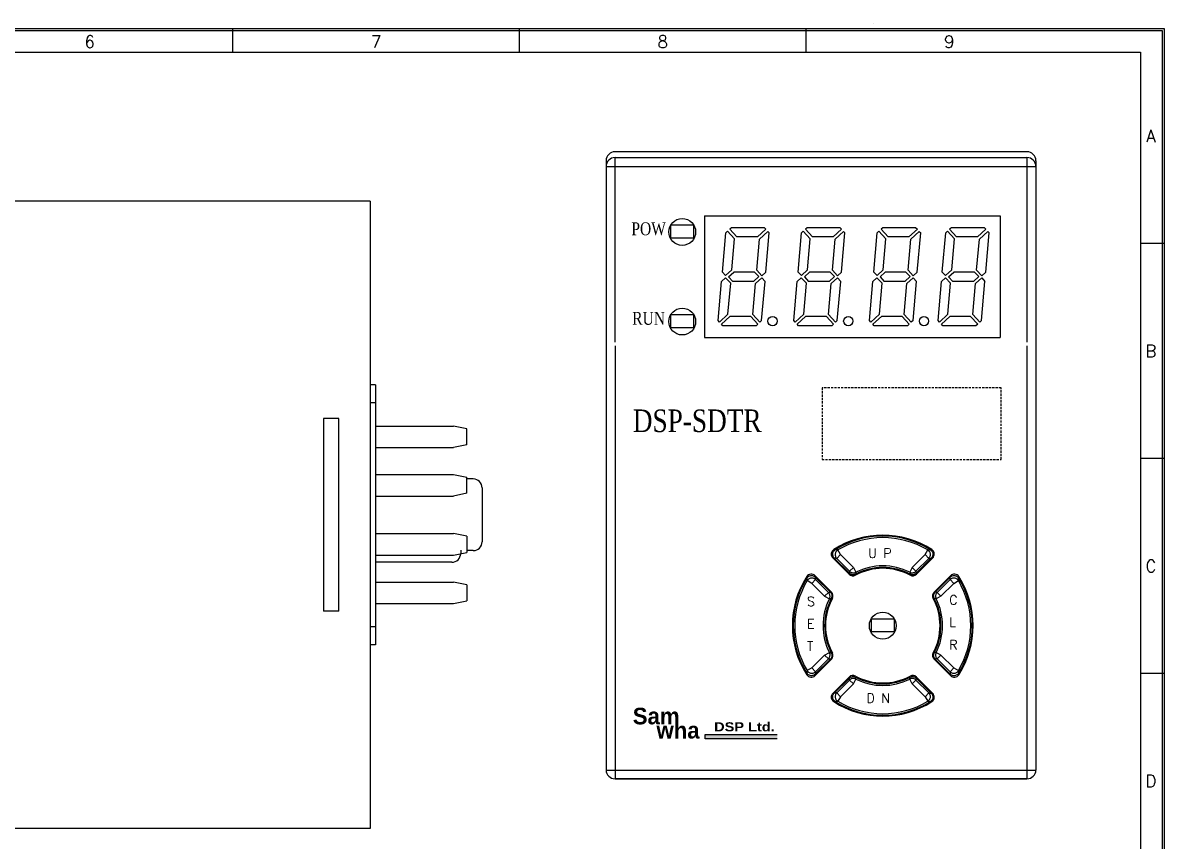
# Model space of a CAD drawing. Header units: millimetres. Extents: x 2473 to 2777, y 1336 to 1553.
# Drawn here: x 2649.6 to 2777.1, y 1461.7 to 1553 of the extents above; entities that cross this region are included whole.
import ezdxf
from ezdxf.enums import TextEntityAlignment as Align

# ---------------------------------------------------------------- set-up
doc = ezdxf.new("R2010")
doc.units = ezdxf.units.MM
doc.linetypes.add('HIDDEN', pattern=[0.375, 0.25, -0.125])
for name, color, linetype in [('03___PRT_ALL_CURVES', 7, 'Continuous'), ('20', 2, 'Continuous'), ('30', 3, 'Continuous'), ('40', 4, 'Continuous'), ('70', 7, 'Continuous'), ('도면층1', 7, 'Continuous')]:
    doc.layers.add(name, color=color, linetype=linetype)
doc.layers.add('Z_OM_OUTLINE', color=7, linetype='Continuous', lineweight=30)
doc.styles.add('SIMPLEX', font='SIMPLEX')
doc.styles.add('SS', font='', dxfattribs={"width": 0.8})
doc.styles.get("Standard").update_dxf_attribs({"font": 'arial.ttf'})
doc.styles.add('STYLE2', font='romant.shx')
doc.styles.get('SS').set_extended_font_data('Batang')

msp = doc.modelspace()

# ---------------------------------------------------------------- hatches: boundary and pattern name
msp.add_hatch(color=5).paths.add_polyline_path([(2725.862, 1473.123), (2725.862, 1473.58), (2733.891, 1473.58), (2733.891, 1473.123)])

# ---------------------------------------------------------------- linework, layer by layer
msp.add_line((2688.442, 1533.11), (2688.442, 1463.11))
at = {"color": 131, "linetype": 'HIDDEN'}
for p, q in [((2738.899, 1512.28), (2738.899, 1504.28)), ((2758.899, 1512.28), (2738.899, 1512.28)), ((2758.899, 1504.28), (2758.899, 1512.28)), ((2738.899, 1504.28), (2758.899, 1504.28))]:
    msp.add_line(p, q, dxfattribs=at)
at = {"color": 7, "linetype": 'Continuous'}
for p, q in [((2740.966, 1493.67), (2740.66, 1494.186)), ((2750.399, 1493.67), (2750.705, 1494.186)), ((2740.105, 1493.296), (2741.929, 1491.473)), ((2740.264, 1493.279), (2741.947, 1491.596)), ((2740.966, 1493.67), (2740.542, 1493.246)), ((2740.542, 1493.246), (2741.98, 1491.808)), ((2740.966, 1493.67), (2742.405, 1492.232)), ((2748.96, 1492.232), (2750.399, 1493.67)), ((2749.385, 1491.808), (2750.823, 1493.246)), ((2749.418, 1491.596), (2751.101, 1493.279)), ((2749.436, 1491.473), (2751.26, 1493.296)), ((2750.399, 1493.67), (2750.823, 1493.246)), ((2739.949, 1489.493), (2738.126, 1491.316)), ((2742.405, 1492.232), (2741.98, 1491.808)), ((2742.405, 1492.232), (2742.675, 1491.697)), ((2748.96, 1492.232), (2748.69, 1491.697)), ((2748.96, 1492.232), (2749.385, 1491.808)), ((2753.239, 1491.316), (2751.416, 1489.493)), ((2737.752, 1490.456), (2737.236, 1490.762)), ((2737.752, 1490.456), (2738.176, 1490.88)), ((2739.19, 1489.017), (2737.752, 1490.456)), ((2739.826, 1489.475), (2738.143, 1491.158)), ((2739.614, 1489.442), (2738.176, 1490.88)), ((2753.222, 1491.158), (2751.539, 1489.475)), ((2753.189, 1490.88), (2751.751, 1489.442)), ((2753.613, 1490.456), (2752.175, 1489.017)), ((2753.613, 1490.456), (2753.189, 1490.88)), ((2753.613, 1490.456), (2754.129, 1490.762)), ((2739.19, 1489.017), (2739.614, 1489.442)), ((2739.19, 1489.017), (2739.725, 1488.747)), ((2752.175, 1489.017), (2751.64, 1488.747)), ((2752.175, 1489.017), (2751.751, 1489.442)), ((2737.752, 1481.023), (2739.19, 1482.462)), ((2739.19, 1482.462), (2739.725, 1482.732)), ((2739.19, 1482.462), (2739.614, 1482.037)), ((2752.175, 1482.462), (2751.64, 1482.732)), ((2752.175, 1482.462), (2751.751, 1482.037)), ((2752.175, 1482.462), (2753.613, 1481.023)), ((2738.126, 1480.162), (2739.949, 1481.986)), ((2738.143, 1480.321), (2739.826, 1482.004)), ((2738.176, 1480.599), (2739.614, 1482.037)), ((2751.416, 1481.986), (2753.239, 1480.162)), ((2751.539, 1482.004), (2753.222, 1480.321)), ((2751.751, 1482.037), (2753.189, 1480.599)), ((2737.752, 1481.023), (2737.236, 1480.717)), ((2737.752, 1481.023), (2738.176, 1480.599)), ((2741.929, 1480.006), (2740.105, 1478.183)), ((2741.947, 1479.883), (2740.264, 1478.2)), ((2751.101, 1478.2), (2749.418, 1479.883)), ((2751.26, 1478.183), (2749.436, 1480.006)), ((2753.613, 1481.023), (2753.189, 1480.599)), ((2753.613, 1481.023), (2754.129, 1480.717)), ((2741.98, 1479.671), (2740.542, 1478.233)), ((2742.405, 1479.247), (2740.966, 1477.809)), ((2742.405, 1479.247), (2741.98, 1479.671)), ((2742.405, 1479.247), (2742.675, 1479.782)), ((2748.96, 1479.247), (2748.69, 1479.782)), ((2748.96, 1479.247), (2749.385, 1479.671)), ((2750.399, 1477.809), (2748.96, 1479.247)), ((2750.823, 1478.233), (2749.385, 1479.671)), ((2740.966, 1477.809), (2740.542, 1478.233)), ((2740.966, 1477.809), (2740.66, 1477.293)), ((2750.399, 1477.809), (2750.823, 1478.233)), ((2750.399, 1477.809), (2750.705, 1477.293))]:
    msp.add_line(p, q, dxfattribs=at)
at = {"color": 5}
for p, q in [((2725.862, 1473.58), (2733.891, 1473.58)), ((2725.862, 1473.123), (2725.862, 1473.58)), ((2733.891, 1473.123), (2725.862, 1473.123))]:
    msp.add_line(p, q, dxfattribs=at)
at = {"color": 7, "linetype": 'Continuous'}
for centre, radius, start, end in [((2745.682, 1485.739), 10.1, 57.1532, 122.8468), ((2745.682, 1485.739), 10, 57.90749, 122.09251), ((2745.682, 1485.739), 9.827, 59.26143, 120.73857), ((2740.53, 1493.721), 0.6, 122.8468, 225), ((2750.835, 1493.721), 0.6, 315, 57.1532), ((2737.701, 1490.892), 0.6, 45, 147.1532), ((2742.353, 1491.897), 0.6, 225, 298.39845), ((2745.682, 1485.739), 6.4, 61.60155, 118.39845), ((2745.682, 1485.739), 6.5, 62.20277, 117.79723), ((2745.682, 1485.739), 6.673, 63.2117, 116.7883), ((2749.012, 1491.897), 0.6, 241.60155, 315), ((2753.664, 1490.892), 0.6, 32.8468, 135), ((2745.682, 1485.739), 10.1, 147.1532, 212.8468), ((2745.682, 1485.739), 10, 147.90749, 212.09251), ((2745.682, 1485.739), 9.827, 149.26143, 210.73857), ((2745.682, 1485.739), 9.827, 329.26143, 30.73857), ((2745.682, 1485.739), 10, 327.90749, 32.09251), ((2745.682, 1485.739), 10.1, 327.1532, 32.8468), ((2745.682, 1485.739), 6.5, 152.20277, 207.79723), ((2745.682, 1485.739), 6.4, 151.60155, 208.39845), ((2739.525, 1489.069), 0.6, 331.60155, 45), ((2751.84, 1489.069), 0.6, 135, 208.39845), ((2745.682, 1485.739), 6.4, 331.60155, 28.39845), ((2745.682, 1485.739), 6.5, 332.20277, 27.79723), ((2745.682, 1485.739), 6.673, 153.2117, 206.7883), ((2745.682, 1485.739), 6.673, 333.2117, 26.7883), ((2739.525, 1482.41), 0.6, 315, 28.39845), ((2751.84, 1482.41), 0.6, 151.60155, 225), ((2737.701, 1480.587), 0.6, 212.8468, 315), ((2742.353, 1479.582), 0.6, 61.60155, 135), ((2745.682, 1485.739), 6.4, 241.60155, 298.39845), ((2745.682, 1485.739), 6.5, 242.20277, 297.79723), ((2749.012, 1479.582), 0.6, 45, 118.39845), ((2753.664, 1480.587), 0.6, 225, 327.1532), ((2745.682, 1485.739), 6.673, 243.2117, 296.7883), ((2740.53, 1477.758), 0.6, 135, 237.1532), ((2750.835, 1477.758), 0.6, 302.8468, 45), ((2745.682, 1485.739), 10.1, 237.1532, 302.8468), ((2745.682, 1485.739), 10, 237.90749, 302.09251), ((2745.682, 1485.739), 9.827, 239.26143, 300.73857)]:
    msp.add_arc(centre, radius, start, end, dxfattribs=at)
for points, start_tangent, end_tangent in [([(2740.159, 1493.422), (2740.099, 1493.593), (2740.092, 1493.771), (2740.138, 1493.943), (2740.235, 1494.096)], (-0.4700565, 0.8826363), (0.6551994, 0.755456)), ([(2740.235, 1494.096), (2740.277, 1494.14)], (0.6551994, 0.755456), (0.7278875, 0.6856966)), ([(2740.277, 1494.14), (2740.37, 1494.211)], (0.7278875, 0.6856966), (0.8471914, 0.5312879)), ([(2740.66, 1494.186), (2740.538, 1494.089), (2740.444, 1493.965), (2740.386, 1493.821), (2740.367, 1493.667), (2740.388, 1493.513), (2740.448, 1493.369), (2740.542, 1493.246)], (-0.8590577, -0.5118788), (0.7064834, -0.7077296)), ([(2740.66, 1494.186), (2740.562, 1494.195), (2740.466, 1494.203), (2740.37, 1494.211)], (-0.9955674, 0.0940503), (-0.9965807, 0.0826247)), ([(2750.705, 1494.186), (2750.803, 1494.195), (2750.899, 1494.203), (2750.995, 1494.211)], (0.9955674, 0.0940503), (0.9965807, 0.0826247)), ([(2750.823, 1493.246), (2750.917, 1493.369), (2750.977, 1493.513), (2750.998, 1493.667), (2750.979, 1493.821), (2750.921, 1493.965), (2750.827, 1494.089), (2750.705, 1494.186)], (0.7064834, 0.7077296), (-0.8590577, 0.5118788)), ([(2750.995, 1494.211), (2751.088, 1494.139)], (0.8471914, -0.5312879), (0.7276475, -0.6859512)), ([(2751.088, 1494.139), (2751.129, 1494.098)], (0.7276475, -0.6859512), (0.6580671, -0.7529593)), ([(2751.129, 1494.098), (2751.225, 1493.948), (2751.272, 1493.776), (2751.267, 1493.596), (2751.207, 1493.423)], (0.6580671, -0.7529593), (-0.4677499, -0.8838609)), ([(2740.195, 1493.363), (2740.159, 1493.422)], (-0.5681832, 0.8229021), (-0.4700565, 0.8826363)), ([(2740.264, 1493.279), (2740.195, 1493.363)], (-0.7071068, 0.7071068), (-0.5681832, 0.8229021)), ([(2740.542, 1493.246), (2740.449, 1493.257), (2740.356, 1493.269), (2740.264, 1493.279)], (-0.9922655, 0.1241335), (-0.9936629, 0.112401)), ([(2750.823, 1493.246), (2750.916, 1493.257), (2751.009, 1493.269), (2751.101, 1493.279)], (0.9922655, 0.1241335), (0.9936629, 0.112401)), ([(2751.17, 1493.362), (2751.101, 1493.279)], (-0.5683828, -0.8227642), (-0.7071068, -0.7071068)), ([(2751.207, 1493.423), (2751.17, 1493.362)], (-0.4677499, -0.8838609), (-0.5683828, -0.8227642)), ([(2737.324, 1491.185), (2737.474, 1491.282), (2737.646, 1491.329), (2737.826, 1491.324), (2737.999, 1491.264)], (0.7529593, 0.6580671), (0.8838609, -0.4677499)), ([(2741.98, 1491.808), (2741.969, 1491.738), (2741.958, 1491.667), (2741.947, 1491.596)], (-0.1582589, -0.9873977), (-0.1495592, -0.9887528)), ([(2741.993, 1491.555), (2741.947, 1491.596)], (-0.7752582, 0.6316444), (-0.7071068, 0.7071068)), ([(2741.98, 1491.808), (2742.099, 1491.716), (2742.236, 1491.656), (2742.384, 1491.633), (2742.534, 1491.646), (2742.675, 1491.697)], (0.7074574, -0.706756), (0.8929013, 0.4502525)), ([(2742.066, 1491.504), (2741.993, 1491.555)], (-0.8607648, 0.5090029), (-0.7752582, 0.6316444)), ([(2742.508, 1491.436), (2742.356, 1491.42), (2742.205, 1491.444), (2742.066, 1491.504)], (-0.9735802, -0.2283455), (-0.8607648, 0.5090029)), ([(2742.603, 1491.466), (2742.508, 1491.436)], (-0.9229532, -0.3849123), (-0.9735802, -0.2283455)), ([(2742.651, 1491.489), (2742.603, 1491.466)], (-0.8846035, -0.4663439), (-0.9229532, -0.3849123)), ([(2742.675, 1491.697), (2742.667, 1491.628), (2742.659, 1491.559), (2742.651, 1491.489)], (-0.1183594, -0.9929708), (-0.1083456, -0.9941133)), ([(2748.69, 1491.697), (2748.831, 1491.646), (2748.981, 1491.633), (2749.129, 1491.656), (2749.266, 1491.716), (2749.385, 1491.808)], (0.8929013, -0.4502525), (0.7074574, 0.706756)), ([(2748.69, 1491.697), (2748.698, 1491.628), (2748.706, 1491.559), (2748.714, 1491.489)], (0.1183594, -0.9929708), (0.1083456, -0.9941133)), ([(2748.763, 1491.466), (2748.714, 1491.489)], (-0.9230145, 0.3847651), (-0.8846035, 0.4663439)), ([(2748.856, 1491.436), (2748.763, 1491.466)], (-0.9731654, 0.2301066), (-0.9230145, 0.3847651)), ([(2749.298, 1491.503), (2749.158, 1491.443), (2749.007, 1491.42), (2748.856, 1491.436)], (-0.8616321, -0.5075333), (-0.9731654, 0.2301066)), ([(2749.372, 1491.555), (2749.298, 1491.503)], (-0.7751622, -0.6317623), (-0.8616321, -0.5075333)), ([(2749.418, 1491.596), (2749.372, 1491.555)], (-0.7071068, -0.7071068), (-0.7751622, -0.6317623)), ([(2749.385, 1491.808), (2749.396, 1491.738), (2749.407, 1491.667), (2749.418, 1491.596)], (0.1582589, -0.9873977), (0.1495592, -0.9887528)), ([(2753.365, 1491.263), (2753.536, 1491.323), (2753.714, 1491.33), (2753.886, 1491.284), (2754.039, 1491.187)], (0.8826363, 0.4700565), (0.755456, -0.6551994)), ([(2737.211, 1491.052), (2737.282, 1491.145)], (0.5312879, 0.8471914), (0.6859512, 0.7276475)), ([(2737.236, 1490.762), (2737.227, 1490.86), (2737.219, 1490.956), (2737.211, 1491.052)], (-0.0940503, 0.9955674), (-0.0826247, 0.9965807)), ([(2738.176, 1490.88), (2738.053, 1490.974), (2737.909, 1491.034), (2737.755, 1491.055), (2737.601, 1491.036), (2737.457, 1490.977), (2737.333, 1490.884), (2737.236, 1490.762)], (-0.7077296, 0.7064834), (-0.5118788, -0.8590577)), ([(2737.282, 1491.145), (2737.324, 1491.185)], (0.6859512, 0.7276475), (0.7529593, 0.6580671)), ([(2737.999, 1491.264), (2738.059, 1491.227)], (0.8838609, -0.4677499), (0.8227642, -0.5683828)), ([(2738.059, 1491.227), (2738.143, 1491.158)], (0.8227642, -0.5683828), (0.7071068, -0.7071068)), ([(2738.176, 1490.88), (2738.164, 1490.973), (2738.153, 1491.066), (2738.143, 1491.158)], (-0.1241335, 0.9922655), (-0.112401, 0.9936629)), ([(2753.189, 1490.88), (2753.201, 1490.973), (2753.212, 1491.066), (2753.222, 1491.158)], (0.1241335, 0.9922655), (0.112401, 0.9936629)), ([(2754.129, 1490.762), (2754.032, 1490.884), (2753.908, 1490.977), (2753.764, 1491.036), (2753.61, 1491.055), (2753.456, 1491.034), (2753.312, 1490.974), (2753.189, 1490.88)], (-0.5118788, 0.8590577), (-0.7077296, -0.7064834)), ([(2753.222, 1491.158), (2753.306, 1491.227)], (0.7071068, 0.7071068), (0.8229021, 0.5681832)), ([(2753.306, 1491.227), (2753.365, 1491.263)], (0.8229021, 0.5681832), (0.8826363, 0.4700565)), ([(2754.039, 1491.187), (2754.083, 1491.145)], (0.755456, -0.6551994), (0.6856966, -0.7278875)), ([(2754.083, 1491.145), (2754.154, 1491.052)], (0.6856966, -0.7278875), (0.5312879, -0.8471914)), ([(2754.129, 1490.762), (2754.138, 1490.86), (2754.146, 1490.956), (2754.154, 1491.052)], (0.0940503, 0.9955674), (0.0826247, 0.9965807)), ([(2739.614, 1489.442), (2739.684, 1489.453), (2739.755, 1489.464), (2739.826, 1489.475)], (0.9873977, 0.1582589), (0.9887528, 0.1495592)), ([(2739.725, 1488.747), (2739.776, 1488.888), (2739.789, 1489.038), (2739.766, 1489.186), (2739.706, 1489.323), (2739.614, 1489.442)], (0.4502525, 0.8929013), (-0.706756, 0.7074574)), ([(2739.725, 1488.747), (2739.794, 1488.755), (2739.863, 1488.763), (2739.933, 1488.771)], (0.9929708, 0.1183594), (0.9941133, 0.1083456)), ([(2739.826, 1489.475), (2739.867, 1489.429)], (0.7071068, -0.7071068), (0.6317623, -0.7751622)), ([(2739.867, 1489.429), (2739.919, 1489.355)], (0.6317623, -0.7751622), (0.5075333, -0.8616321)), ([(2739.919, 1489.355), (2739.979, 1489.214), (2740.002, 1489.064), (2739.986, 1488.913)], (0.5075333, -0.8616321), (-0.2301066, -0.9731654)), ([(2739.956, 1488.82), (2739.933, 1488.771)], (-0.3847651, -0.9230145), (-0.4663439, -0.8846035)), ([(2739.986, 1488.913), (2739.956, 1488.82)], (-0.2301066, -0.9731654), (-0.3847651, -0.9230145)), ([(2751.379, 1488.914), (2751.363, 1489.066), (2751.387, 1489.217), (2751.447, 1489.356)], (-0.2283455, 0.9735802), (0.5090029, 0.8607648)), ([(2751.409, 1488.819), (2751.379, 1488.914)], (-0.3849123, 0.9229532), (-0.2283455, 0.9735802)), ([(2751.432, 1488.771), (2751.409, 1488.819)], (-0.4663439, 0.8846035), (-0.3849123, 0.9229532)), ([(2751.64, 1488.747), (2751.571, 1488.755), (2751.502, 1488.763), (2751.432, 1488.771)], (-0.9929708, 0.1183594), (-0.9941133, 0.1083456)), ([(2751.447, 1489.356), (2751.498, 1489.429)], (0.5090029, 0.8607648), (0.6316444, 0.7752582)), ([(2751.498, 1489.429), (2751.539, 1489.475)], (0.6316444, 0.7752582), (0.7071068, 0.7071068)), ([(2751.751, 1489.442), (2751.681, 1489.453), (2751.61, 1489.464), (2751.539, 1489.475)], (-0.9873977, 0.1582589), (-0.9887528, 0.1495592)), ([(2751.751, 1489.442), (2751.659, 1489.323), (2751.599, 1489.186), (2751.576, 1489.038), (2751.589, 1488.888), (2751.64, 1488.747)], (-0.706756, -0.7074574), (0.4502525, -0.8929013)), ([(2739.614, 1482.037), (2739.706, 1482.156), (2739.766, 1482.293), (2739.789, 1482.441), (2739.776, 1482.591), (2739.725, 1482.732)], (0.706756, 0.7074574), (-0.4502525, 0.8929013)), ([(2739.725, 1482.732), (2739.794, 1482.724), (2739.863, 1482.716), (2739.933, 1482.708)], (0.9929708, -0.1183594), (0.9941133, -0.1083456)), ([(2739.986, 1482.565), (2740.002, 1482.413), (2739.978, 1482.262), (2739.918, 1482.123)], (0.2283455, -0.9735802), (-0.5090029, -0.8607648)), ([(2739.933, 1482.708), (2739.956, 1482.659)], (0.4663439, -0.8846035), (0.3849123, -0.9229532)), ([(2739.956, 1482.659), (2739.986, 1482.565)], (0.3849123, -0.9229532), (0.2283455, -0.9735802)), ([(2751.446, 1482.124), (2751.386, 1482.264), (2751.363, 1482.414), (2751.379, 1482.566)], (-0.5075333, 0.8616321), (0.2301066, 0.9731654)), ([(2751.379, 1482.566), (2751.409, 1482.659)], (0.2301066, 0.9731654), (0.3847651, 0.9230145)), ([(2751.409, 1482.659), (2751.432, 1482.708)], (0.3847651, 0.9230145), (0.4663439, 0.8846035)), ([(2751.64, 1482.732), (2751.571, 1482.724), (2751.502, 1482.716), (2751.432, 1482.708)], (-0.9929708, -0.1183594), (-0.9941133, -0.1083456)), ([(2751.64, 1482.732), (2751.589, 1482.591), (2751.576, 1482.441), (2751.599, 1482.293), (2751.659, 1482.156), (2751.751, 1482.037)], (-0.4502525, -0.8929013), (0.706756, -0.7074574)), ([(2739.614, 1482.037), (2739.684, 1482.026), (2739.755, 1482.015), (2739.826, 1482.004)], (0.9873977, -0.1582589), (0.9887528, -0.1495592)), ([(2739.867, 1482.05), (2739.826, 1482.004)], (-0.6316444, -0.7752582), (-0.7071068, -0.7071068)), ([(2739.918, 1482.123), (2739.867, 1482.05)], (-0.5090029, -0.8607648), (-0.6316444, -0.7752582)), ([(2751.498, 1482.05), (2751.446, 1482.124)], (-0.6317623, 0.7751622), (-0.5075333, 0.8616321)), ([(2751.539, 1482.004), (2751.498, 1482.05)], (-0.7071068, 0.7071068), (-0.6317623, 0.7751622)), ([(2751.751, 1482.037), (2751.681, 1482.026), (2751.61, 1482.015), (2751.539, 1482.004)], (-0.9873977, -0.1582589), (-0.9887528, -0.1495592)), ([(2737.236, 1480.717), (2737.227, 1480.619), (2737.219, 1480.523), (2737.211, 1480.427)], (-0.0940503, -0.9955674), (-0.0826247, -0.9965807)), ([(2737.282, 1480.334), (2737.211, 1480.427)], (-0.6856966, 0.7278875), (-0.5312879, 0.8471914)), ([(2737.236, 1480.717), (2737.332, 1480.595), (2737.457, 1480.501), (2737.601, 1480.443), (2737.755, 1480.424), (2737.909, 1480.445), (2738.053, 1480.505), (2738.176, 1480.599)], (0.5118788, -0.8590577), (0.7077296, 0.7064834)), ([(2737.326, 1480.292), (2737.282, 1480.334)], (-0.755456, 0.6551994), (-0.6856966, 0.7278875)), ([(2738, 1480.216), (2737.829, 1480.156), (2737.651, 1480.149), (2737.479, 1480.195), (2737.326, 1480.292)], (-0.8826363, -0.4700565), (-0.755456, 0.6551994)), ([(2738.059, 1480.252), (2738, 1480.216)], (-0.8229021, -0.5681832), (-0.8826363, -0.4700565)), ([(2738.143, 1480.321), (2738.059, 1480.252)], (-0.7071068, -0.7071068), (-0.8229021, -0.5681832)), ([(2738.176, 1480.599), (2738.164, 1480.506), (2738.153, 1480.413), (2738.143, 1480.321)], (-0.1241335, -0.9922655), (-0.112401, -0.9936629)), ([(2741.947, 1479.883), (2741.993, 1479.924)], (0.7071068, 0.7071068), (0.7751622, 0.6317623)), ([(2741.98, 1479.671), (2741.969, 1479.741), (2741.958, 1479.812), (2741.947, 1479.883)], (-0.1582589, 0.9873977), (-0.1495592, 0.9887528)), ([(2742.675, 1479.782), (2742.534, 1479.833), (2742.384, 1479.846), (2742.236, 1479.823), (2742.099, 1479.763), (2741.98, 1479.671)], (-0.8929013, 0.4502525), (-0.7074574, -0.706756)), ([(2741.993, 1479.924), (2742.067, 1479.976)], (0.7751622, 0.6317623), (0.8616321, 0.5075333)), ([(2742.067, 1479.976), (2742.207, 1480.036), (2742.358, 1480.059), (2742.509, 1480.043)], (0.8616321, 0.5075333), (0.9731654, -0.2301066)), ([(2742.509, 1480.043), (2742.602, 1480.013)], (0.9731654, -0.2301066), (0.9230145, -0.3847651)), ([(2742.602, 1480.013), (2742.651, 1479.99)], (0.9230145, -0.3847651), (0.8846035, -0.4663439)), ([(2742.675, 1479.782), (2742.667, 1479.851), (2742.659, 1479.92), (2742.651, 1479.99)], (-0.1183594, 0.9929708), (-0.1083456, 0.9941133)), ([(2748.69, 1479.782), (2748.698, 1479.851), (2748.706, 1479.92), (2748.714, 1479.99)], (0.1183594, 0.9929708), (0.1083456, 0.9941133)), ([(2749.385, 1479.671), (2749.266, 1479.763), (2749.129, 1479.823), (2748.981, 1479.846), (2748.831, 1479.833), (2748.69, 1479.782)], (-0.7074574, 0.706756), (-0.8929013, -0.4502525)), ([(2748.714, 1479.99), (2748.762, 1480.012)], (0.8846035, 0.4663439), (0.9229532, 0.3849123)), ([(2748.762, 1480.012), (2748.857, 1480.043)], (0.9229532, 0.3849123), (0.9735802, 0.2283455)), ([(2748.857, 1480.043), (2749.009, 1480.059), (2749.16, 1480.035), (2749.299, 1479.975)], (0.9735802, 0.2283455), (0.8607648, -0.5090029)), ([(2749.299, 1479.975), (2749.372, 1479.924)], (0.8607648, -0.5090029), (0.7752582, -0.6316444)), ([(2749.372, 1479.924), (2749.418, 1479.883)], (0.7752582, -0.6316444), (0.7071068, -0.7071068)), ([(2749.385, 1479.671), (2749.396, 1479.741), (2749.407, 1479.812), (2749.418, 1479.883)], (0.1582589, 0.9873977), (0.1495592, 0.9887528)), ([(2753.189, 1480.599), (2753.312, 1480.505), (2753.456, 1480.445), (2753.61, 1480.424), (2753.764, 1480.443), (2753.908, 1480.501), (2754.032, 1480.595), (2754.129, 1480.717)], (0.7077296, -0.7064834), (0.5118788, 0.8590577)), ([(2753.189, 1480.599), (2753.201, 1480.506), (2753.212, 1480.413), (2753.222, 1480.321)], (0.1241335, -0.9922655), (0.112401, -0.9936629)), ([(2753.306, 1480.252), (2753.222, 1480.321)], (-0.8227642, 0.5683828), (-0.7071068, 0.7071068)), ([(2753.366, 1480.215), (2753.306, 1480.252)], (-0.8838609, 0.4677499), (-0.8227642, 0.5683828)), ([(2754.041, 1480.293), (2753.891, 1480.197), (2753.719, 1480.15), (2753.539, 1480.155), (2753.366, 1480.215)], (-0.7529593, -0.6580671), (-0.8838609, 0.4677499)), ([(2754.083, 1480.334), (2754.041, 1480.293)], (-0.6859512, -0.7276475), (-0.7529593, -0.6580671)), ([(2754.154, 1480.427), (2754.083, 1480.334)], (-0.5312879, -0.8471914), (-0.6859512, -0.7276475)), ([(2754.129, 1480.717), (2754.138, 1480.619), (2754.146, 1480.523), (2754.154, 1480.427)], (0.0940503, -0.9955674), (0.0826247, -0.9965807)), ([(2740.236, 1477.381), (2740.14, 1477.531), (2740.093, 1477.702), (2740.098, 1477.882), (2740.158, 1478.056)], (-0.6580671, 0.7529593), (0.4677499, 0.8838609)), ([(2740.158, 1478.056), (2740.195, 1478.116)], (0.4677499, 0.8838609), (0.5683828, 0.8227642)), ([(2740.195, 1478.116), (2740.264, 1478.2)], (0.5683828, 0.8227642), (0.7071068, 0.7071068)), ([(2740.277, 1477.339), (2740.236, 1477.381)], (-0.7276475, 0.6859512), (-0.6580671, 0.7529593)), ([(2740.542, 1478.233), (2740.449, 1478.221), (2740.356, 1478.21), (2740.264, 1478.2)], (-0.9922655, -0.1241335), (-0.9936629, -0.112401)), ([(2740.37, 1477.268), (2740.277, 1477.339)], (-0.8471914, 0.5312879), (-0.7276475, 0.6859512)), ([(2740.542, 1478.233), (2740.448, 1478.11), (2740.388, 1477.966), (2740.367, 1477.812), (2740.386, 1477.658), (2740.444, 1477.514), (2740.538, 1477.389), (2740.66, 1477.293)], (-0.7064834, -0.7077296), (0.8590577, -0.5118788)), ([(2750.705, 1477.293), (2750.827, 1477.389), (2750.921, 1477.514), (2750.979, 1477.658), (2750.998, 1477.812), (2750.977, 1477.966), (2750.917, 1478.11), (2750.823, 1478.233)], (0.8590577, 0.5118788), (-0.7064834, 0.7077296)), ([(2750.823, 1478.233), (2750.916, 1478.221), (2751.009, 1478.21), (2751.101, 1478.2)], (0.9922655, -0.1241335), (0.9936629, -0.112401)), ([(2751.088, 1477.339), (2750.995, 1477.268)], (-0.7278875, -0.6856966), (-0.8471914, -0.5312879)), ([(2751.13, 1477.383), (2751.088, 1477.339)], (-0.6551994, -0.755456), (-0.7278875, -0.6856966)), ([(2751.101, 1478.2), (2751.17, 1478.116)], (0.7071068, -0.7071068), (0.5681832, -0.8229021)), ([(2751.206, 1478.057), (2751.266, 1477.886), (2751.273, 1477.708), (2751.227, 1477.536), (2751.13, 1477.383)], (0.4700565, -0.8826363), (-0.6551994, -0.755456)), ([(2751.17, 1478.116), (2751.206, 1478.057)], (0.5681832, -0.8229021), (0.4700565, -0.8826363)), ([(2740.66, 1477.293), (2740.562, 1477.284), (2740.466, 1477.276), (2740.37, 1477.268)], (-0.9955674, -0.0940503), (-0.9965807, -0.0826247)), ([(2750.705, 1477.293), (2750.803, 1477.284), (2750.899, 1477.276), (2750.995, 1477.268)], (0.9955674, -0.0940503), (0.9965807, -0.0826247))]:
    msp.add_spline(points, degree=3, dxfattribs=dict(at, start_tangent=start_tangent, end_tangent=end_tangent))
at = {"layer": '03___PRT_ALL_CURVES', "color": 4, "linetype": 'Continuous'}
for p, q in [((2721.983, 1530.427), (2721.983, 1529.027)), ((2724.583, 1530.427), (2721.983, 1530.427)), ((2724.583, 1529.027), (2724.583, 1530.427)), ((2721.983, 1529.027), (2724.583, 1529.027)), ((2724.583, 1520.427), (2721.983, 1520.427)), ((2721.983, 1520.427), (2721.983, 1519.027)), ((2724.583, 1519.027), (2724.583, 1520.427)), ((2721.983, 1519.027), (2724.583, 1519.027)), ((2744.383, 1486.477), (2744.383, 1485.077)), ((2746.983, 1486.477), (2744.383, 1486.477)), ((2746.983, 1485.077), (2746.983, 1486.477)), ((2744.383, 1485.077), (2746.983, 1485.077))]:
    msp.add_line(p, q, dxfattribs=at)
at = {"layer": '20', "color": 7}
for p, q in [((2475.747, 1549.755), (2774.467, 1549.755)), ((2774.467, 1549.755), (2774.467, 1358.795))]:
    msp.add_line(p, q, dxfattribs=at)
at = {"layer": '30', "color": 7}
for p, q in [((2673.107, 1549.755), (2673.107, 1552.395)), ((2705.107, 1549.755), (2705.107, 1552.395)), ((2737.107, 1549.755), (2737.107, 1552.395)), ((2777.107, 1528.395), (2774.467, 1528.395)), ((2777.107, 1504.395), (2774.467, 1504.395)), ((2777.107, 1480.395), (2774.467, 1480.395))]:
    msp.add_line(p, q, dxfattribs=at)
at = {"layer": '70', "color": 7}
for points in [[(2777.107, 1336.395), (2473.107, 1336.395), (2473.107, 1552.395), (2777.107, 1552.395)], [(2776.867, 1336.635), (2473.347, 1336.635), (2473.347, 1552.155), (2776.867, 1552.155)]]:
    msp.add_lwpolyline(points, close=True, dxfattribs=at)
msp.add_solid([(2744.674, 1552.885), (2744.722, 1552.885), (2744.698, 1553.029)], dxfattribs=at)
at = {"layer": 'Z_OM_OUTLINE', "linetype": 'Continuous'}
for p, q in [((2761.782, 1538.639), (2715.782, 1538.639)), ((2714.782, 1537.639), (2714.782, 1469.639)), ((2762.782, 1537.639), (2762.782, 1469.639)), ((2688.442, 1533.11), (2619.442, 1533.11)), ((2689.042, 1512.61), (2688.442, 1512.61)), ((2689.042, 1512.61), (2689.042, 1483.61)), ((2689.042, 1510.61), (2688.442, 1510.61)), ((2689.042, 1508.01), (2697.742, 1508.01)), ((2699.242, 1507.71), (2697.742, 1508.01)), ((2699.242, 1505.91), (2699.242, 1507.71)), ((2689.042, 1505.61), (2697.742, 1505.61)), ((2699.242, 1505.91), (2697.742, 1505.61)), ((2689.042, 1502.61), (2697.742, 1502.61)), ((2697.742, 1502.61), (2699.242, 1502.31)), ((2699.242, 1500.51), (2699.242, 1502.31)), ((2699.242, 1500.51), (2697.742, 1500.21)), ((2700.942, 1501.11), (2700.942, 1495.11)), ((2689.042, 1500.21), (2697.742, 1500.21)), ((2689.042, 1496.01), (2697.742, 1496.01)), ((2699.242, 1495.71), (2697.742, 1496.01)), ((2699.242, 1495.71), (2699.242, 1493.91)), ((2697.742, 1493.61), (2699.242, 1493.91)), ((2689.042, 1493.61), (2697.742, 1493.61)), ((2689.042, 1490.61), (2697.742, 1490.61)), ((2699.242, 1490.31), (2697.742, 1490.61)), ((2699.242, 1490.31), (2699.242, 1488.51)), ((2689.042, 1488.21), (2697.742, 1488.21)), ((2697.742, 1488.21), (2699.242, 1488.51)), ((2689.042, 1485.61), (2688.442, 1485.61)), ((2689.042, 1483.61), (2688.442, 1483.61)), ((2761.782, 1468.639), (2715.782, 1468.639)), ((2688.442, 1463.11), (2619.442, 1463.11))]:
    msp.add_line(p, q, dxfattribs=at)
at = {"layer": 'Z_OM_OUTLINE'}
for p, q in [((2715.782, 1537.989), (2761.782, 1537.989)), ((2715.782, 1517.389), (2715.782, 1537.989)), ((2761.782, 1537.989), (2761.782, 1517.389)), ((2714.782, 1536.989), (2762.782, 1536.989)), ((2725.782, 1531.489), (2758.782, 1531.489)), ((2725.782, 1531.489), (2725.782, 1517.889)), ((2758.782, 1531.489), (2758.782, 1517.889)), ((2715.782, 1516.989), (2715.779, 1468.643)), ((2725.782, 1517.889), (2758.782, 1517.889)), ((2761.782, 1516.989), (2761.782, 1468.639)), ((2714.782, 1515.989), (2714.782, 1469.589)), ((2762.782, 1515.989), (2762.782, 1469.589)), ((2683.214, 1508.86), (2683.214, 1487.36)), ((2684.942, 1508.86), (2683.214, 1508.86)), ((2684.942, 1487.36), (2684.942, 1508.86)), ((2699.942, 1502.11), (2699.242, 1502.11)), ((2698.542, 1494.151), (2698.542, 1493.81)), ((2699.942, 1494.11), (2699.242, 1494.11)), ((2697.542, 1492.81), (2689.042, 1492.81)), ((2684.942, 1487.36), (2683.214, 1487.36)), ((2714.782, 1469.589), (2762.782, 1469.589)), ((2715.779, 1468.643), (2761.782, 1468.639))]:
    msp.add_line(p, q, dxfattribs=at)
at = {"layer": 'Z_OM_OUTLINE', "color": 7}
for p, q in [((2727.767, 1525.208), (2728.15, 1529.587)), ((2728.344, 1529.765), (2728.15, 1529.587)), ((2728.344, 1529.765), (2729.131, 1528.906)), ((2728.776, 1530.161), (2728.582, 1529.983)), ((2728.582, 1529.983), (2729.369, 1529.124)), ((2732.481, 1530.161), (2728.776, 1530.161)), ((2731.687, 1529.124), (2732.635, 1529.993)), ((2731.905, 1528.887), (2732.853, 1529.755)), ((2732.481, 1530.161), (2732.635, 1529.993)), ((2732.624, 1525.208), (2733.007, 1529.587)), ((2732.853, 1529.755), (2733.007, 1529.587)), ((2736.221, 1525.208), (2736.604, 1529.587)), ((2736.799, 1529.765), (2736.604, 1529.587)), ((2736.799, 1529.765), (2737.586, 1528.906)), ((2737.231, 1530.161), (2737.036, 1529.983)), ((2737.036, 1529.983), (2737.823, 1529.124)), ((2740.935, 1530.161), (2737.231, 1530.161)), ((2740.141, 1529.124), (2741.089, 1529.993)), ((2740.359, 1528.887), (2741.307, 1529.755)), ((2740.935, 1530.161), (2741.089, 1529.993)), ((2741.078, 1525.208), (2741.461, 1529.587)), ((2741.307, 1529.755), (2741.461, 1529.587)), ((2744.676, 1525.208), (2745.059, 1529.587)), ((2745.253, 1529.765), (2745.059, 1529.587)), ((2745.253, 1529.765), (2746.04, 1528.906)), ((2745.685, 1530.161), (2745.491, 1529.983)), ((2745.491, 1529.983), (2746.278, 1529.124)), ((2749.39, 1530.161), (2745.685, 1530.161)), ((2748.596, 1529.124), (2749.544, 1529.993)), ((2748.814, 1528.887), (2749.762, 1529.755)), ((2749.39, 1530.161), (2749.544, 1529.993)), ((2749.532, 1525.208), (2749.916, 1529.587)), ((2749.762, 1529.755), (2749.916, 1529.587)), ((2752.33, 1525.208), (2752.713, 1529.587)), ((2752.907, 1529.765), (2752.713, 1529.587)), ((2752.907, 1529.765), (2753.694, 1528.906)), ((2753.339, 1530.161), (2753.145, 1529.983)), ((2753.145, 1529.983), (2753.932, 1529.124)), ((2757.044, 1530.161), (2753.339, 1530.161)), ((2756.25, 1529.124), (2757.198, 1529.993)), ((2756.468, 1528.887), (2757.416, 1529.755)), ((2757.044, 1530.161), (2757.198, 1529.993)), ((2757.187, 1525.208), (2757.57, 1529.587)), ((2757.416, 1529.755), (2757.57, 1529.587)), ((2728.828, 1525.445), (2729.131, 1528.906)), ((2731.687, 1529.124), (2729.369, 1529.124)), ((2731.602, 1525.425), (2731.905, 1528.887)), ((2737.283, 1525.445), (2737.586, 1528.906)), ((2740.141, 1529.124), (2737.823, 1529.124)), ((2740.056, 1525.425), (2740.359, 1528.887)), ((2745.737, 1525.445), (2746.04, 1528.906)), ((2748.596, 1529.124), (2746.278, 1529.124)), ((2748.511, 1525.425), (2748.814, 1528.887)), ((2753.392, 1525.445), (2753.694, 1528.906)), ((2756.25, 1529.124), (2753.932, 1529.124)), ((2756.165, 1525.425), (2756.468, 1528.887)), ((2727.676, 1524.171), (2728.123, 1524.58)), ((2727.767, 1525.208), (2728.133, 1524.808)), ((2728.123, 1524.58), (2728.698, 1523.953)), ((2728.133, 1524.808), (2728.828, 1525.445)), ((2728.47, 1524.679), (2729.046, 1525.208)), ((2728.47, 1524.679), (2728.936, 1524.171)), ((2731.364, 1525.208), (2729.046, 1525.208)), ((2731.83, 1524.699), (2731.253, 1524.171)), ((2731.364, 1525.208), (2731.83, 1524.699)), ((2732.167, 1524.57), (2731.471, 1523.933)), ((2731.602, 1525.425), (2732.177, 1524.798)), ((2732.167, 1524.57), (2732.533, 1524.171)), ((2732.624, 1525.208), (2732.177, 1524.798)), ((2736.13, 1524.171), (2736.577, 1524.58)), ((2736.221, 1525.208), (2736.587, 1524.808)), ((2736.577, 1524.58), (2737.152, 1523.953)), ((2736.587, 1524.808), (2737.283, 1525.445)), ((2736.924, 1524.679), (2737.501, 1525.208)), ((2736.924, 1524.679), (2737.39, 1524.171)), ((2739.819, 1525.208), (2737.501, 1525.208)), ((2740.284, 1524.699), (2739.708, 1524.171)), ((2739.819, 1525.208), (2740.284, 1524.699)), ((2740.621, 1524.57), (2739.926, 1523.933)), ((2740.056, 1525.425), (2740.631, 1524.798)), ((2740.621, 1524.57), (2740.987, 1524.171)), ((2741.078, 1525.208), (2740.631, 1524.798)), ((2744.585, 1524.171), (2745.032, 1524.58)), ((2744.676, 1525.208), (2745.042, 1524.808)), ((2745.032, 1524.58), (2745.607, 1523.953)), ((2745.042, 1524.808), (2745.737, 1525.445)), ((2745.378, 1524.679), (2745.955, 1525.208)), ((2745.378, 1524.679), (2745.844, 1524.171)), ((2748.273, 1525.208), (2745.955, 1525.208)), ((2748.739, 1524.699), (2748.162, 1524.171)), ((2748.273, 1525.208), (2748.739, 1524.699)), ((2749.076, 1524.57), (2748.38, 1523.933)), ((2748.511, 1525.425), (2749.086, 1524.798)), ((2749.076, 1524.57), (2749.442, 1524.171)), ((2749.532, 1525.208), (2749.086, 1524.798)), ((2752.239, 1524.171), (2752.686, 1524.58)), ((2752.33, 1525.208), (2752.696, 1524.808)), ((2752.686, 1524.58), (2753.261, 1523.953)), ((2752.696, 1524.808), (2753.392, 1525.445)), ((2753.033, 1524.679), (2753.609, 1525.208)), ((2753.033, 1524.679), (2753.499, 1524.171)), ((2755.927, 1525.208), (2753.609, 1525.208)), ((2756.393, 1524.699), (2755.817, 1524.171)), ((2755.927, 1525.208), (2756.393, 1524.699)), ((2756.73, 1524.57), (2756.035, 1523.933)), ((2756.165, 1525.425), (2756.74, 1524.798)), ((2756.73, 1524.57), (2757.096, 1524.171)), ((2757.187, 1525.208), (2756.74, 1524.798)), ((2727.293, 1519.791), (2727.676, 1524.171)), ((2728.395, 1520.492), (2728.698, 1523.953)), ((2731.253, 1524.171), (2728.936, 1524.171)), ((2731.169, 1520.472), (2731.471, 1523.933)), ((2732.15, 1519.791), (2732.533, 1524.171)), ((2735.747, 1519.791), (2736.13, 1524.171)), ((2736.849, 1520.492), (2737.152, 1523.953)), ((2739.708, 1524.171), (2737.39, 1524.171)), ((2739.623, 1520.472), (2739.926, 1523.933)), ((2740.604, 1519.791), (2740.987, 1524.171)), ((2744.202, 1519.791), (2744.585, 1524.171)), ((2745.304, 1520.492), (2745.607, 1523.953)), ((2748.162, 1524.171), (2745.844, 1524.171)), ((2748.077, 1520.472), (2748.38, 1523.933)), ((2749.059, 1519.791), (2749.442, 1524.171)), ((2751.856, 1519.791), (2752.239, 1524.171)), ((2752.958, 1520.492), (2753.261, 1523.953)), ((2755.817, 1524.171), (2753.499, 1524.171)), ((2755.732, 1520.472), (2756.035, 1523.933)), ((2756.713, 1519.791), (2757.096, 1524.171)), ((2727.447, 1519.623), (2727.293, 1519.791)), ((2728.395, 1520.492), (2727.447, 1519.623)), ((2728.613, 1520.254), (2727.665, 1519.385)), ((2727.819, 1519.217), (2727.665, 1519.385)), ((2730.931, 1520.254), (2728.613, 1520.254)), ((2731.718, 1519.395), (2730.931, 1520.254)), ((2731.956, 1519.613), (2731.169, 1520.472)), ((2731.718, 1519.395), (2731.524, 1519.217)), ((2732.15, 1519.791), (2731.956, 1519.613)), ((2735.901, 1519.623), (2735.747, 1519.791)), ((2736.849, 1520.492), (2735.901, 1519.623)), ((2737.067, 1520.254), (2736.119, 1519.385)), ((2736.273, 1519.217), (2736.119, 1519.385)), ((2739.385, 1520.254), (2737.067, 1520.254)), ((2740.172, 1519.395), (2739.385, 1520.254)), ((2740.41, 1519.613), (2739.623, 1520.472)), ((2740.172, 1519.395), (2739.978, 1519.217)), ((2740.604, 1519.791), (2740.41, 1519.613)), ((2744.356, 1519.623), (2744.202, 1519.791)), ((2745.304, 1520.492), (2744.356, 1519.623)), ((2745.522, 1520.254), (2744.574, 1519.385)), ((2744.727, 1519.217), (2744.574, 1519.385)), ((2747.84, 1520.254), (2745.522, 1520.254)), ((2748.627, 1519.395), (2747.84, 1520.254)), ((2748.864, 1519.613), (2748.077, 1520.472)), ((2748.627, 1519.395), (2748.432, 1519.217)), ((2749.059, 1519.791), (2748.864, 1519.613)), ((2752.01, 1519.623), (2751.856, 1519.791)), ((2752.958, 1520.492), (2752.01, 1519.623)), ((2753.176, 1520.254), (2752.228, 1519.385)), ((2752.382, 1519.217), (2752.228, 1519.385)), ((2755.494, 1520.254), (2753.176, 1520.254)), ((2756.281, 1519.395), (2755.494, 1520.254)), ((2756.519, 1519.613), (2755.732, 1520.472)), ((2756.281, 1519.395), (2756.087, 1519.217)), ((2756.713, 1519.791), (2756.519, 1519.613)), ((2731.524, 1519.217), (2727.819, 1519.217)), ((2739.978, 1519.217), (2736.273, 1519.217)), ((2748.432, 1519.217), (2744.727, 1519.217)), ((2756.087, 1519.217), (2752.382, 1519.217))]:
    msp.add_line(p, q, dxfattribs=at)
for centre in [(2733.375, 1519.736), (2741.83, 1519.736), (2750.284, 1519.736)]:
    msp.add_circle(centre, 0.518, dxfattribs=at)
at = {"layer": 'Z_OM_OUTLINE', "linetype": 'Continuous'}
for centre, start, end in [((2715.782, 1537.639), 90, 180), ((2761.782, 1537.639), 0, 90), ((2715.782, 1469.639), 180, 270), ((2761.782, 1469.639), 270, 0)]:
    msp.add_arc(centre, 1, start, end, dxfattribs=at)
at = {"layer": 'Z_OM_OUTLINE'}
for centre, start, end in [((2715.782, 1536.989), 90, 180), ((2761.782, 1536.989), 0, 90), ((2699.942, 1501.11), 0, 90), ((2699.942, 1495.11), 270, 0), ((2697.542, 1493.81), 270, 0)]:
    msp.add_arc(centre, 1, start, end, dxfattribs=at)
at = {"layer": '도면층1'}
for centre in [(2723.282, 1529.689), (2723.282, 1519.689), (2745.682, 1485.739)]:
    msp.add_circle(centre, 1.5, dxfattribs=at)

# ---------------------------------------------------------------- texts
at = {"color": 7, "linetype": 'Continuous', "style": 'SS', "width": 0.8}
msp.add_text('DSP-SDTR', height=2.52, dxfattribs=at).set_placement((2717.764, 1507.349))
at = {"color": 0, "style": 'STYLE2'}
for s, height, p in [('U P', 1.0426, (2744.043, 1493.314)), ('S', 1.043, (2737.216, 1487.924)), ('C', 1.043, (2753.094, 1488.089)), ('E', 1.043, (2737.216, 1485.424)), ('L', 1.043, (2753.094, 1485.589)), ('T', 1.043, (2737.216, 1482.924)), ('R', 1.043, (2753.094, 1483.089)), ('D N', 1.0426, (2743.853, 1477.135))]:
    msp.add_text(s, height=height, dxfattribs=at).set_placement(p)
at = {"color": 20, "insert": (2717.759, 1476.573), "char_height": 1.8522, "width": 6.65598, "attachment_point": 1}
msp.add_mtext('{\\fPump Demi Bold LET|b0|i0|c0|p2;Sam}', dxfattribs=at)
at = {"color": 5, "insert": (2720.411, 1474.988), "char_height": 1.8522, "width": 6.65598, "attachment_point": 1}
msp.add_mtext('{\\fPump Demi Bold LET|b0|i0|c0|p2;wha}', dxfattribs=at)
at = {"color": 0, "insert": (2726.846, 1474.956), "char_height": 1.01593, "width": 7.04487, "attachment_point": 1}
msp.add_mtext('{\\fArial Black|b0|i0|c0|p34;DSP Ltd.}', dxfattribs=at)
at = {"layer": '30', "color": 7, "style": 'SIMPLEX'}
for s, p in [('6', (2657.107, 1550.918)), ('7', (2689.107, 1550.918)), ('8', (2721.107, 1550.918)), ('9', (2753.107, 1550.918)), ('A', (2775.627, 1540.395)), ('B', (2775.627, 1516.395)), ('C', (2775.627, 1492.395)), ('D', (2775.627, 1468.395))]:
    msp.add_text(s, height=1.36, dxfattribs=at).set_placement(p, align=Align.MIDDLE)
at = {"layer": '40', "color": 0, "style": 'SS', "width": 0.8}
for s, p in [('POW', (2719.528, 1529.327)), ('RUN', (2719.528, 1519.327))]:
    msp.add_text(s, height=1.4352, dxfattribs=at).set_placement(p, align=Align.CENTER)

doc.saveas('drawing.dxf')
